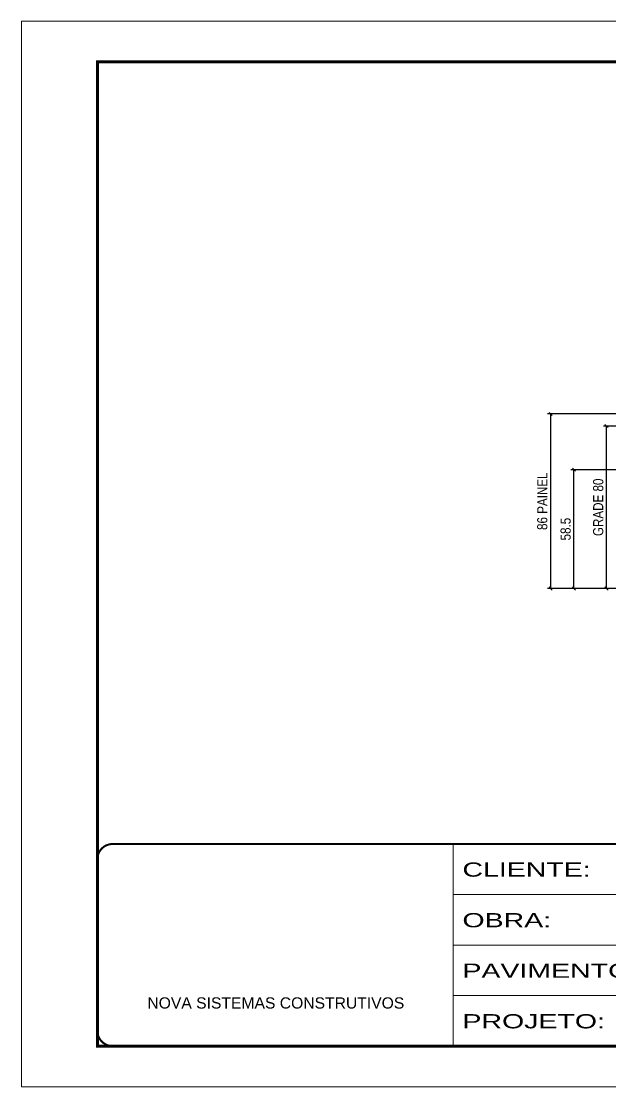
# Model space of a CAD drawing. Extents: x 2949 to 9203, y -16089 to 12527.
# Drawn here: x 2949 to 3529, y -9198 to -8148 of the extents above; entities that cross this region are included whole.
import ezdxf

# ---------------------------------------------------------------- set-up
doc = ezdxf.new("R2010")
doc.units = 0
doc.linetypes.add('CONTINUO', pattern=[0])
doc.linetypes.add('DASHED', pattern=[0.75, 0.5, -0.25])
doc.layers.add('COTA', color=241, linetype='Continuous')
doc.layers.add('Folhas', color=255, linetype='Continuous', lineweight=9)
doc.layers.add('SARRAFO DE PRESSAO', color=251, linetype='DASHED', lineweight=9)
doc.styles.add('ARIAL', font='arial.ttf')
doc.styles.add('COTA TECNICA 2X', font='techl___.ttf', dxfattribs={"height": 10})
doc.styles.add('Tecnologia', font='')
doc.styles.get('Tecnologia').set_extended_font_data('Forgotten Futurist')
doc.dimstyles.new('SECAO PILAR', dxfattribs={"dimtxt": 10, "dimasz": 3, "dimexe": 3, "dimexo": 3, "dimgap": 3, "dimtad": 1, "dimdec": 1, "dimlfac": 0.5, "dimzin": 12, "dimdsep": 46, "dimtxsty": 'COTA TECNICA 2X', "dimblk1": 'OBLIQUE', "dimblk2": 'OBLIQUE', "dimsah": 1, "dimcen": 0.9, "dimclrd": 256, "dimclre": 256, "dimclrt": 256, "dimadec": 1, "dimazin": 3, "dimtfac": 1, "dimtdec": 1, "dimtmove": 0, "dimatfit": 3, "dimfxl": 1, "dimtolj": 1, "dimtzin": 12, "dimarcsym": 0})

# ---------------------------------------------------------------- blocks, each defined once
blk = doc.blocks.new('9999999999')
at = {"color": 30, "linetype": 'CONTINUO'}
for p, q in [((98564.6, 34230.2), (98564.6, 34429.4)), ((98564.6, 34379.6), (99584, 34379.6)), ((98564.6, 34329.8), (99488, 34329.8)), ((98564.6, 34280), (99488, 34280))]:
    blk.add_line(p, q, dxfattribs=at)
at = {"color": 30, "linetype": 'CONTINUO', "const_width": 2}
blk.add_lwpolyline([(99584, 34230.2), (99584, 34414.4, 0.414214), (99569, 34429.4), (98229, 34429.4, 0.414214), (98214, 34414.4), (98214, 34245.2, 0.414214), (98229, 34230.2), (99584, 34230.2)], format="xyb", dxfattribs=at)
at = {"layer": 'Folhas'}
blk.add_lwpolyline([(98139, 34190.2), (99624, 34190.2), (99624, 35240.2), (98139, 35240.2)], close=True, dxfattribs=at)
at = {"layer": 'Folhas', "color": 30, "const_width": 3}
blk.add_lwpolyline([(98214, 34230.2), (99584, 34230.2), (99584, 35200.2), (98214, 35200.2)], close=True, dxfattribs=at)
at = {"color": 7, "linetype": 'Continuous', "ltscale": 5, "style": 'ARIAL'}
blk.add_text('NOVA SISTEMAS CONSTRUTIVOS', height=11.059, dxfattribs=at).set_placement((98263.2, 34267.2))
at = {"layer": 'Folhas', "color": 7, "style": 'Tecnologia', "width": 1.5}
for s, p in [('CLIENTE:', (98573.7, 34397.2)), ('OBRA:', (98573.7, 34347.3)), ('PAVIMENTO:', (98573.7, 34297.5)), ('PROJETO:', (98573.7, 34247.7))]:
    blk.add_text(s, height=14, dxfattribs=at).set_placement(p)
blk = doc.blocks.new('_Oblique')
at = {"color": 0, "linetype": 'ByBlock', "lineweight": -2}
blk.add_line((-0.5, -0.5), (0.5, 0.5), dxfattribs=at)
blk = doc.blocks.new('*D2549')
at = {"layer": 'COTA', "lineweight": -2, "transparency": 16777216}
for p, q in [((3602.7, -8534.6), (3467.7, -8534.6)), ((3470.7, -8706.6), (3470.7, -8534.6)), ((3602.7, -8706.6), (3467.7, -8706.6))]:
    blk.add_line(p, q, dxfattribs=at)
at = {"layer": 'Defpoints', "color": 0, "transparency": 16777216}
for p in [(3470.7, -8534.6), (3605.7, -8534.6), (3605.7, -8706.6)]:
    blk.add_point(p, dxfattribs=at)
at = {"layer": 'COTA', "lineweight": -2, "transparency": 16777216, "xscale": 3, "yscale": 3, "zscale": 3}
for p, rotation in [((3470.7, -8534.6), 90), ((3470.7, -8706.6), 270)]:
    blk.add_blockref('_Oblique', p, dxfattribs=dict(at, rotation=rotation))
at = {"layer": 'COTA', "transparency": 16777216, "insert": (3462.5, -8620.6), "char_height": 10, "attachment_point": 5, "rotation": 90, "style": 'COTA TECNICA 2X'}
blk.add_mtext('\\A1;86 PAINEL', dxfattribs=at)
blk = doc.blocks.new('*D2554')
at = {"layer": 'COTA', "lineweight": -2, "transparency": 16777216}
for p, q in [((3588.7, -8546.6), (3522.7, -8546.6)), ((3525.7, -8706.6), (3525.7, -8546.6)), ((3588.7, -8706.6), (3522.7, -8706.6))]:
    blk.add_line(p, q, dxfattribs=at)
at = {"layer": 'Defpoints', "color": 0, "transparency": 16777216}
for p in [(3525.7, -8546.6), (3591.7, -8546.6), (3591.7, -8706.6)]:
    blk.add_point(p, dxfattribs=at)
at = {"layer": 'COTA', "lineweight": -2, "transparency": 16777216, "xscale": 3, "yscale": 3, "zscale": 3}
for p, rotation in [((3525.7, -8546.6), 90), ((3525.7, -8706.6), 270)]:
    blk.add_blockref('_Oblique', p, dxfattribs=dict(at, rotation=rotation))
at = {"layer": 'COTA', "transparency": 16777216, "insert": (3517.6, -8626.6), "char_height": 10, "attachment_point": 5, "rotation": 90, "style": 'COTA TECNICA 2X'}
blk.add_mtext('\\A1;GRADE 80', dxfattribs=at)
blk = doc.blocks.new('*D2577')
at = {"layer": 'COTA', "lineweight": -2, "transparency": 16777216}
for p, q in [((3552.4, -8589.6), (3490.6, -8589.6)), ((3493.6, -8706.6), (3493.6, -8589.6)), ((3588.7, -8706.6), (3490.6, -8706.6))]:
    blk.add_line(p, q, dxfattribs=at)
at = {"layer": 'Defpoints', "color": 0, "transparency": 16777216}
for p in [(3493.6, -8589.6), (3555.4, -8589.6), (3591.7, -8706.6)]:
    blk.add_point(p, dxfattribs=at)
at = {"layer": 'COTA', "lineweight": -2, "transparency": 16777216, "xscale": 3, "yscale": 3, "zscale": 3}
for p, rotation in [((3493.6, -8589.6), 90), ((3493.6, -8706.6), 270)]:
    blk.add_blockref('_Oblique', p, dxfattribs=dict(at, rotation=rotation))
at = {"layer": 'COTA', "transparency": 16777216, "insert": (3485.5, -8648.1), "char_height": 10, "attachment_point": 5, "rotation": 90, "style": 'COTA TECNICA 2X'}
blk.add_mtext('\\A1;58.5', dxfattribs=at)

msp = doc.modelspace()

# ---------------------------------------------------------------- block references
at = {"layer": 'SARRAFO DE PRESSAO', "color": 6, "linetype": 'ByBlock'}
msp.add_blockref('9999999999', (-95189.94, -43387.82), dxfattribs=at)

# ---------------------------------------------------------------- dimensions: what is measured, and where the dimension line sits
at = {"layer": 'COTA'}
for base, p1, p2, text, picture, middle in [((3470.65, -8534.61), (3605.69, -8706.61), (3605.73, -8534.61), '<> PAINEL', '*D2549', (3462.53, -8620.61)), ((3525.7, -8546.61), (3591.69, -8706.61), (3591.69, -8546.61), 'GRADE <>', '*D2554', (3517.57, -8626.61))]:
    dim = msp.add_linear_dim(base=base, p1=p1, p2=p2, angle=90, text=text, dimstyle='SECAO PILAR', dxfattribs=at)
    dim.commit()
    dim.dimension.update_dxf_attribs({"geometry": picture, "text_midpoint": middle})
dim = msp.add_linear_dim(base=(3493.62, -8589.55), p1=(3591.69, -8706.61), p2=(3555.45, -8589.55), angle=90, dimstyle='SECAO PILAR', dxfattribs=at)
dim.commit()
dim.dimension.update_dxf_attribs({"geometry": '*D2577', "text_midpoint": (3485.48, -8648.08)})

doc.saveas('drawing.dxf')
